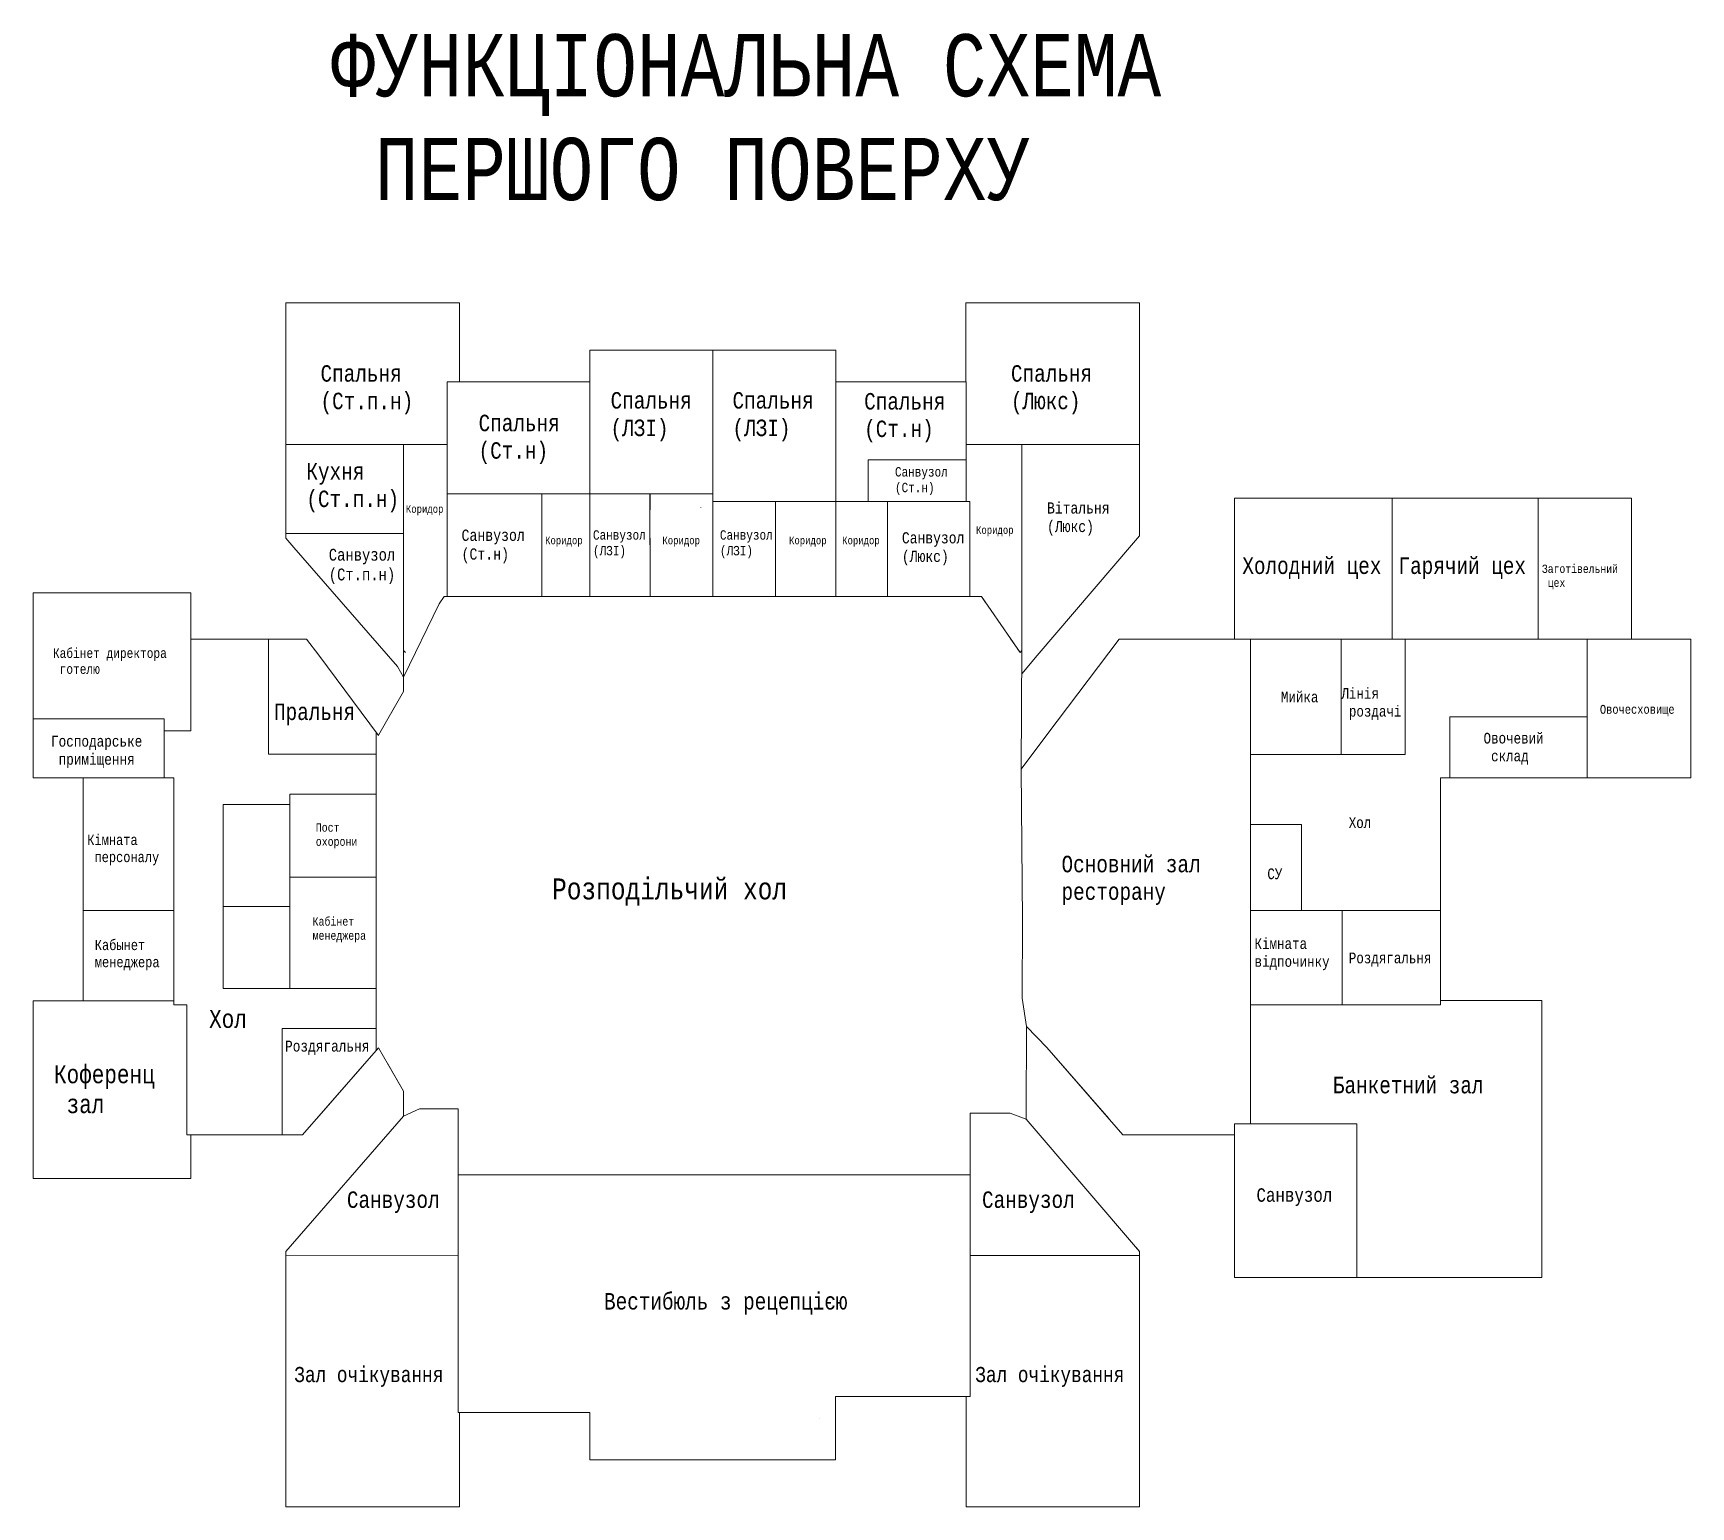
# Model space of a CAD drawing. Header units: millimetres. Extents: x -689206 to 4969298, y -1019800 to 703299.
# Drawn here: x 1507281 to 1560032, y -644130 to -597220 of the extents above; entities that cross this region are included whole.
import ezdxf

# ---------------------------------------------------------------- set-up
doc = ezdxf.new("R2010")
doc.units = ezdxf.units.MM
doc.linetypes.add('JIS_02_4.0', pattern=[5.5, 4, -1.5])
for name, color, linetype, lineweight in [('Відомість заповнення дверних та віконних прорізів', 7, 'Continuous', 5), ('несущие', 7, 'Continuous', 30), ('ОКНА', 250, 'Continuous', 20), ('ПЕРЕГОРОДКИ', 252, 'Continuous', 9), ('РАЗМЕРЫ', 7, 'Continuous', 9), ('сваи', 7, 'JIS_02_4.0', 30), ('стены', 7, 'Continuous', 20)]:
    doc.layers.add(name, color=color, linetype=linetype, lineweight=lineweight)
doc.styles.add('Аннотативный', font='isocteur.ttf', dxfattribs={"width": 0.7, "height": 250})

msp = doc.modelspace()

# ---------------------------------------------------------------- linework, layer by layer
at = {"layer": 'несущие', "color": 18, "linetype": 'ByBlock', "lineweight": 13, "true_color": 0x000000}
for p, q in [((1515320.2, -605807.8), (1520848.2, -605807.8)), ((1538885, -631593.8), (1538887, -628836.3))]:
    msp.add_line(p, q, dxfattribs=at)
at = {"layer": 'несущие', "color": 0, "lineweight": 13}
for p, q in [((1545509.5, -612017.8), (1545509.5, -612527.8)), ((1558140.2, -612017.8), (1545509.5, -612017.8)), ((1545509.5, -612838.8), (1545509.5, -612317.8)), ((1558140.2, -616507.8), (1558140.2, -612017.8)), ((1528905.2, -614505.8), (1528905.2, -615155.3)), ((1534470.2, -614505.8), (1534470.2, -615155.3)), ((1519070.2, -617718.7), (1520196.9, -615384.1)), ((1520196.9, -615384.1), (1520354.8, -615155.3)), ((1520354.8, -615155.3), (1520450.2, -615155.3)), ((1520840.2, -615155.3), (1523340.2, -615155.3)), ((1523720.2, -615155.3), (1523799, -615155.3)), ((1524999, -615155.3), (1525120.2, -615155.3)), ((1525500.2, -615155.3), (1525628.7, -615155.3)), ((1526828.7, -615155.3), (1526910.2, -615155.3)), ((1527030.2, -615155.3), (1528530.2, -615155.3)), ((1528905.2, -615155.3), (1530785.2, -615155.3)), ((1530905.2, -615155.3), (1531040, -615155.3)), ((1532240, -615155.3), (1532310.2, -615155.3)), ((1532690.2, -615155.3), (1532775.6, -615155.3)), ((1533675.6, -615155.3), (1534090.2, -615155.3)), ((1534470.2, -615155.3), (1536889.7, -615155.3)), ((1536889.7, -615155.3), (1536970.2, -615155.3)), ((1537090.2, -615155.3), (1537190.2, -615155.3)), ((1537190.2, -615155.3), (1537455.6, -615155.3)), ((1537586.8, -615345.3), (1537455.6, -615155.3)), ((1537645.7, -615431.3), (1537586.8, -615345.3)), ((1537684.8, -615488.3), (1537645.7, -615431.3)), ((1512300.8, -616507.8), (1512617.5, -616507.8)), ((1512617.5, -616507.8), (1515859, -616507.8)), ((1515859, -616507.8), (1515974.5, -616510.2)), ((1516369, -617017.8), (1515974.5, -616510.2)), ((1538366.4, -616475.9), (1538366.9, -616475.6)), ((1541835.6, -616507.8), (1539537.2, -619559.1)), ((1545509.6, -616507.8), (1541835.6, -616507.8)), ((1545639.6, -616507.8), (1541835.6, -616507.8)), ((1550529.4, -616507.8), (1545639.6, -616507.8)), ((1558140.2, -616507.8), (1550529.4, -616507.8)), ((1553549.8, -616507.8), (1552318.9, -616507.8)), ((1555172.4, -616507.8), (1554449.7, -616507.8)), ((1555503.8, -616507.8), (1555292.4, -616507.8)), ((1557630.2, -616507.8), (1556403.8, -616507.8)), ((1560031.7, -616507.8), (1558140.2, -616507.8)), ((1518267.1, -619571.7), (1516369, -617017.8)), ((1518273.3, -619561.1), (1518267.1, -619571.7)), ((1546019.5, -630125.9), (1546019.5, -630467.8)), ((1546019.5, -631675.3), (1546019.5, -630467.8)), ((1538375, -631593.8), (1537100.2, -631593.8)), ((1537480.2, -631593.8), (1537100.2, -631593.8)), ((1537100.2, -631593.8), (1537100.2, -633559.8)), ((1537100.2, -633559.8), (1537100.2, -635765.5)), ((1537100.2, -635765.5), (1537100.2, -636507.8)), ((1537100.2, -636127.8), (1542490.3, -636127.8)), ((1532816.6, -642629.8), (1532816.6, -640620.2)), ((1532816.6, -640620.2), (1536970.2, -640620.2)), ((1520848.2, -641129.8), (1524990.2, -641129.8)), ((1524990.2, -642629.8), (1524990.2, -641129.8)), ((1532816.6, -642629.8), (1524990.2, -642629.8))]:
    msp.add_line(p, q, dxfattribs=at)
at = {"layer": 'несущие', "lineweight": 13}
for p, q in [((1507790.8, -633679.8), (1507280.8, -633679.8)), ((1507790.8, -633679.8), (1512300.8, -633679.8)), ((1545509.6, -636829.8), (1545509.6, -636231.2)), ((1536970.2, -644129.8), (1536970.2, -643619.8)), ((1536970.2, -643682.3), (1536970.2, -643819.8)), ((1542490.3, -643619.8), (1542490.3, -644129.8)), ((1515320.2, -644129.8), (1520848.2, -644129.8)), ((1542490.3, -644129.8), (1536970.2, -644129.8))]:
    msp.add_line(p, q, dxfattribs=at)
at = {"layer": 'ОКНА', "color": 0, "lineweight": 13}
msp.add_line((1514597.5, -616507.8), (1512617.5, -616507.8), dxfattribs=at)
at = {"layer": 'ПЕРЕГОРОДКИ', "color": 18, "linetype": 'ByBlock', "lineweight": 13, "true_color": 0x000000}
msp.add_line((1511760.2, -626773.9), (1511760.2, -627052.6), dxfattribs=at)
at = {"layer": 'РАЗМЕРЫ', "linetype": 'ByBlock', "lineweight": 13, "ltscale": 35}
for p, q in [((1520450.2, -610315.8), (1520450.2, -608315.8)), ((1520450.2, -608315.8), (1520848.2, -608315.8)), ((1532820.2, -608315.8), (1532820.2, -615155.3)), ((1519070.2, -610315.8), (1519070.2, -617811.6)), ((1520450.2, -610315.8), (1520330.2, -610315.8)), ((1520450.2, -610825.8), (1520450.2, -610315.8)), ((1536970.2, -610315.8), (1542490.3, -610315.8)), ((1538740.3, -616871.9), (1538740.3, -610315.8)), ((1533850.2, -612125.8), (1533850.2, -610805.8)), ((1533850.2, -610805.8), (1536970.2, -610805.8)), ((1528910.2, -611885.8), (1520450.2, -611885.8)), ((1523465.5, -611885.8), (1523465.5, -615155.3)), ((1526910.2, -615155.3), (1526908.6, -611886.8)), ((1526910.2, -611885.8), (1528910.2, -611885.8)), ((1528905.2, -612505.8), (1528905.2, -612125.8)), ((1528910.2, -612125.8), (1532820.2, -612125.8)), ((1530905.2, -615155.3), (1530905.2, -612125.8)), ((1537090.2, -615155.3), (1537090.2, -612125.8)), ((1550529.4, -616507.8), (1550529.4, -612017.8)), ((1555172.4, -616507.8), (1555172.4, -612017.8)), ((1519070.2, -613150.9), (1515320.2, -613150.9)), ((1518830.2, -613150.9), (1519070.2, -613150.9)), ((1512300.8, -616507.8), (1512300.8, -619427.8)), ((1514767.5, -620167.8), (1514767.5, -616507.8)), ((1546019.5, -616507.8), (1546019.5, -631939.8)), ((1548899.5, -616507.8), (1548899.5, -620178.6)), ((1550938.1, -617017.8), (1550938.1, -616507.8)), ((1550938.1, -616507.8), (1550938.1, -620178.6)), ((1511450.8, -620927.8), (1511450.8, -619047.8)), ((1552360.4, -620925.8), (1552360.4, -618977.2)), ((1552360.4, -618977.2), (1556735.2, -618977.2)), ((1518198.9, -620167.8), (1518198.9, -619479.9)), ((1518200.2, -620167.8), (1514767.5, -620167.8)), ((1548899.5, -620178.6), (1546019.5, -620178.6)), ((1550938.1, -620178.6), (1548899.5, -620178.6)), ((1552060.4, -625145.8), (1552060.4, -620925.8)), ((1552060.4, -620925.8), (1552360.4, -620925.8)), ((1515450.2, -621767.8), (1513330.2, -621767.8)), ((1513330.2, -621767.8), (1513330.2, -627627.8)), ((1547639.5, -622405.8), (1546019.5, -622405.8)), ((1547639.5, -622525.8), (1547639.5, -622405.8)), ((1547639.5, -625145.8), (1547639.5, -622525.8)), ((1515450.2, -625023.9), (1513330.2, -625023.9)), ((1547639.5, -625025.8), (1547639.5, -625145.8)), ((1508870.2, -625147.8), (1511760.2, -625147.8)), ((1552060.4, -625145.8), (1546019.5, -625145.8)), ((1548940.4, -628145.8), (1548940.4, -625145.8)), ((1513330.2, -627627.8), (1515450.2, -627627.8)), ((1538887, -628836.3), (1538757.6, -627933)), ((1515200.2, -632285), (1515200.2, -628907.8)), ((1515200.2, -628907.8), (1518138.5, -628907.8)), ((1519580.2, -631463.8), (1519070.2, -631694.9)), ((1538375, -631593.8), (1538885, -631785.7)), ((1512170.8, -632285), (1512300.8, -632285)), ((1520800.9, -636507.7), (1520800.9, -641129.8)), ((1537100.2, -636507.8), (1537100.2, -640620.2)), ((1537100.2, -640620.2), (1536970.2, -640620.2)), ((1520800.9, -641129.8), (1520848.2, -641129.8))]:
    msp.add_line(p, q, dxfattribs=at)
at = {"layer": 'РАЗМЕРЫ', "linetype": 'ByBlock', "lineweight": 13}
for p, q in [((1533850.2, -612125.8), (1533850.2, -610805.8)), ((1533850.2, -610805.8), (1534104.9, -610805.8)), ((1535004.9, -610805.8), (1536970.2, -610805.8)), ((1536970.2, -610805.8), (1536970.2, -610625.8)), ((1515830.2, -613150.9), (1518830.2, -613150.9)), ((1539537.2, -619559.1), (1538720.7, -620643.1)), ((1546019.5, -622405.8), (1546308.6, -622405.8)), ((1547639.5, -622525.8), (1547639.5, -625025.8)), ((1538757.6, -627933), (1538759.3, -625454.2)), ((1539537.2, -629512.5), (1538887, -628836.3)), ((1538255.3, -631598.4), (1538375.3, -631598.4)), ((1533725.1, -633559.8), (1534115.7, -633559.8))]:
    msp.add_line(p, q, dxfattribs=at)
at = {"layer": 'РАЗМЕРЫ', "lineweight": 13}
for p, q in [((1515320.2, -613299.8), (1515320.2, -611006.2)), ((1525597.2, -611887.5), (1526286.5, -611887.5)), ((1515575.2, -613592.5), (1515320.2, -613299.8)), ((1542235.3, -613517.5), (1542490.3, -613218.7)), ((1539235.3, -617032.4), (1538740.3, -617612.3)), ((1518875.7, -617382), (1519070.2, -617718.7)), ((1518273.3, -629514.6), (1515855.8, -632285)), ((1539537.2, -629512.5), (1541954.6, -632283)), ((1549399.6, -631939.8), (1545509.6, -631939.8)), ((1549399.6, -632319.8), (1549399.6, -631939.8)), ((1542918.8, -632283), (1541954.6, -632283)), ((1545509.6, -632283), (1542918.8, -632283)), ((1549399.6, -636829.8), (1549399.6, -632319.8)), ((1520800.9, -636127), (1515320.2, -636117.8))]:
    msp.add_line(p, q, dxfattribs=at)
at = {"layer": 'РАЗМЕРЫ', "lineweight": 13, "ltscale": 150}
for p, q in [((1547667.5, -612017.8), (1549167.5, -612017.8)), ((1520354.8, -615155.3), (1537455.6, -615155.3)), ((1537455.6, -615155.3), (1538685.1, -616936.6))]:
    msp.add_line(p, q, dxfattribs=at)
at = {"layer": 'РАЗМЕРЫ', "color": 7, "lineweight": 13, "true_color": 0xffffff}
msp.add_line((1532306.6, -641303.1), (1532307, -641303.1), dxfattribs=at)
at = {"layer": 'сваи', "lineweight": 13, "ltscale": 15000}
for p, q in [((1514767.5, -617825.5), (1514767.5, -617017.8)), ((1514767.5, -620167.8), (1514767.5, -618725.5))]:
    msp.add_line(p, q, dxfattribs=at)
at = {"layer": 'сваи', "linetype": 'ByBlock', "lineweight": 13, "ltscale": 35}
msp.add_line((1518198.8, -620217.8), (1518197.7, -629601.2), dxfattribs=at)
at = {"layer": 'стены', "lineweight": 13}
for p, q in [((1515320.2, -611006.2), (1515320.2, -605807.8)), ((1520848.2, -605807.8), (1520848.2, -608315.8)), ((1536962.2, -605807.8), (1536962.2, -608315.8)), ((1536962.2, -605807.8), (1542490.3, -605807.8)), ((1542490.3, -606586.6), (1542490.3, -605807.8)), ((1542490.3, -610903.9), (1542490.3, -606315.8)), ((1524990.2, -607315.8), (1524999, -615155.3)), ((1524990.2, -607315.8), (1532555.5, -607315.8)), ((1528910.2, -607315.8), (1528910.2, -612125.8)), ((1532460.2, -607315.8), (1532820.2, -607315.8)), ((1532820.2, -608315.8), (1532820.2, -607315.8)), ((1532820.2, -608315.8), (1536962.2, -608315.8)), ((1536970.2, -610805.8), (1536970.2, -608315.8)), ((1520330.2, -610315.8), (1515320.2, -610315.8)), ((1520330.2, -610315.8), (1520178.3, -610315.8)), ((1537480.2, -610315.8), (1537632.2, -610315.8)), ((1537480.2, -610315.8), (1537632.2, -610315.8)), ((1538532.3, -610315.8), (1541980.3, -610315.8)), ((1541980.3, -610315.8), (1538532.3, -610315.8)), ((1519070.2, -610825.8), (1519070.2, -611748.6)), ((1520450.2, -615155.3), (1520450.2, -610825.8)), ((1536970.2, -612125.8), (1536970.2, -610805.8)), ((1538740.3, -610825.8), (1538740.3, -611748.8)), ((1542490.3, -610825.8), (1542490.3, -610903.9)), ((1542490.3, -613218.7), (1542490.3, -610903.9)), ((1526910.2, -612395.6), (1526910.2, -611885.8)), ((1528530.2, -611885.8), (1526910.2, -611885.8)), ((1526910.2, -612395.6), (1526910.2, -612008.5)), ((1528530.2, -612317.8), (1528530.2, -612325.8)), ((1528905.2, -612125.8), (1531063.8, -612125.8)), ((1531963.8, -612125.8), (1532310.2, -612125.8)), ((1532820.2, -612125.8), (1533970.2, -612125.8)), ((1533970.2, -612125.8), (1537090.2, -612125.8)), ((1534470.2, -612125.8), (1534470.2, -614125.8)), ((1519070.2, -612648.6), (1519070.2, -613987.2)), ((1528905.2, -612505.8), (1528905.2, -614505.8)), ((1534470.2, -614505.8), (1534470.2, -612505.8)), ((1534470.2, -614505.8), (1534470.2, -612505.8)), ((1537090.2, -612656.8), (1537090.2, -612505.8)), ((1538740.3, -612648.8), (1538740.3, -615325.8)), ((1542490.3, -612883.9), (1542490.3, -613075.3)), ((1545509.5, -612838.8), (1545509.5, -615035.8)), ((1550529.4, -616507.8), (1550529.4, -612527.8)), ((1555172.4, -616507.8), (1555172.4, -612527.8)), ((1526910.2, -615155.3), (1526910.2, -613295.6)), ((1515575.2, -613592.5), (1518875.7, -617382)), ((1530905.2, -613701.1), (1530905.2, -615155.3)), ((1537090.2, -615155.3), (1537090.2, -613556.8)), ((1542235.3, -613517.5), (1539235.3, -617032.4)), ((1534470.2, -614125.8), (1534470.2, -614505.8)), ((1512300.8, -615037.8), (1507280.8, -615037.8)), ((1507280.8, -615037.8), (1507280.8, -618501)), ((1512300.8, -615037.8), (1512300.8, -616507.8)), ((1519070.2, -614887.2), (1519070.2, -615325.8)), ((1545509.5, -615035.8), (1545509.6, -616507.8)), ((1519070.2, -615325.8), (1519070.2, -616871.9)), ((1538740.3, -615325.8), (1538740.3, -616871.9)), ((1538366.9, -616475.6), (1538685.1, -616936.6)), ((1556735.2, -616507.8), (1556735.2, -620925.8)), ((1560031.7, -616507.8), (1560031.7, -620925.8)), ((1519070.2, -616871.9), (1519125.4, -616936.6)), ((1538604.5, -616817.8), (1538685.1, -616934.6)), ((1538685.1, -616936.6), (1538740.3, -616871.9)), ((1538740.3, -616771.6), (1538720.7, -620643.1)), ((1546019.5, -620178.6), (1546019.5, -617017.8)), ((1548899.5, -617017.8), (1548899.5, -620178.6)), ((1550938.1, -617017.8), (1550938.1, -620178.6)), ((1519070.2, -618180.8), (1518273.3, -619561.1)), ((1519070.2, -618180.8), (1518570.2, -619046.8)), ((1519070.2, -617718.7), (1519070.2, -618180.8)), ((1507280.8, -618501), (1507280.8, -620927.8)), ((1507280.8, -619047.8), (1511450.8, -619047.8)), ((1552360.4, -618977.2), (1552360.4, -620925.8)), ((1553600, -618977.2), (1552360.4, -618977.2)), ((1556735.2, -618977.2), (1554500, -618977.2)), ((1511450.8, -619427.8), (1512300.8, -619427.8)), ((1511450.8, -619537.1), (1511450.8, -619427.8)), ((1518197.5, -620267.8), (1518200.2, -620167.8)), ((1547646.4, -620178.6), (1546019.5, -620178.6)), ((1546019.5, -620298.6), (1546019.5, -620925.9)), ((1548899.5, -620178.6), (1548546.4, -620178.6)), ((1549505, -620178.6), (1549019.5, -620178.6)), ((1550938.1, -620178.6), (1550405, -620178.6)), ((1511450.8, -620547.8), (1511450.8, -620437.1)), ((1538759.3, -625454.2), (1538720.7, -620643.1)), ((1507790.8, -620927.8), (1507280.8, -620927.8)), ((1507790.8, -620927.8), (1511760.2, -620927.8)), ((1508870.2, -621854.7), (1508870.2, -620927.8)), ((1511760.2, -621744), (1511760.2, -620927.8)), ((1552360.4, -620925.8), (1555292.5, -620925.8)), ((1555292.5, -620925.8), (1558011.7, -620925.8)), ((1558011.7, -620925.8), (1558521.7, -620925.8)), ((1560031.7, -620925.8), (1558521.7, -620925.8)), ((1508870.2, -628017.8), (1508870.2, -621854.7)), ((1511760.2, -626773.9), (1511760.2, -621744)), ((1513330.2, -621767.8), (1513577.9, -621767.8)), ((1514477.9, -621767.8), (1515450.2, -621767.8)), ((1515450.2, -621887.8), (1515450.2, -621447.8)), ((1516225.3, -621447.8), (1515450.2, -621447.8)), ((1515450.2, -625023.9), (1515450.2, -621887.8)), ((1518200.2, -621447.8), (1516225.3, -621447.8)), ((1518200.2, -624087.9), (1518200.2, -621827.8)), ((1546019.5, -621825.9), (1546019.5, -622405.8)), ((1546019.5, -622525.8), (1546019.5, -624925.9)), ((1546019.5, -625025.8), (1546019.5, -623525.8)), ((1515450.2, -624087.9), (1518200.2, -624087.9)), ((1518200.2, -627247.8), (1518200.2, -624467.9)), ((1515450.2, -627627.8), (1515450.2, -625023.9)), ((1509380.2, -625147.8), (1511380.2, -625147.8)), ((1546019.5, -628145.8), (1546019.5, -625145.8)), ((1547809.3, -625145.8), (1546019.5, -625145.8)), ((1548940.4, -625145.8), (1548709.3, -625145.8)), ((1548940.4, -625145.8), (1548940.4, -628145.8)), ((1549995.6, -625145.8), (1549060.4, -625145.8)), ((1552060.4, -625145.8), (1550895.6, -625145.8)), ((1552060.4, -628145.8), (1552060.4, -625145.8)), ((1552060.4, -628145.8), (1552060.4, -625145.8)), ((1511760.2, -628147.8), (1511760.2, -626773.9)), ((1516225.3, -627627.8), (1515450.2, -627627.8)), ((1518200.2, -627627.8), (1516225.3, -627627.8)), ((1507280.8, -630201.6), (1507280.8, -628017.8)), ((1507280.8, -628017.8), (1508870.2, -628017.8)), ((1508870.2, -628017.8), (1511760.2, -628017.8)), ((1511760.2, -628147.8), (1512170.8, -628147.8)), ((1512170.8, -632285), (1512170.8, -628147.8)), ((1548940.4, -628145.8), (1546019.5, -628145.8)), ((1552060.4, -628145.8), (1548940.4, -628145.8)), ((1552060.4, -628015.8), (1555292.5, -628015.8)), ((1555292.5, -628015.8), (1555292.5, -636829.8)), ((1518200.2, -628527.8), (1518200.2, -628787.8)), ((1546019.5, -628925.5), (1546019.5, -628525.8)), ((1518200.2, -628907.8), (1515200.2, -628907.8)), ((1515200.2, -628907.8), (1515200.2, -629151.5)), ((1518200.2, -628907.8), (1518138.5, -628907.8)), ((1518273.3, -629514.6), (1516300.8, -631775)), ((1518273.3, -629514.6), (1516310.5, -631763.9)), ((1519070.2, -630894.9), (1518273.3, -629514.6)), ((1539537.2, -629512.5), (1541500, -631761.9)), ((1539537.2, -629512.5), (1541509.6, -631773)), ((1507280.8, -630655.2), (1507280.8, -630087.7)), ((1515200.2, -630051.5), (1515200.2, -631775)), ((1519070.2, -630894.9), (1518570.2, -630028.8)), ((1507280.8, -633679.8), (1507280.8, -630655.2)), ((1519070.2, -631694.9), (1519070.2, -630894.9)), ((1519070.2, -631694.9), (1519070.2, -630894.9)), ((1519070.2, -631694.9), (1519070.2, -630894.9)), ((1538885.5, -630893.8), (1538885, -630894.9)), ((1538885, -631785.7), (1538885, -630894.9)), ((1515320.2, -636000.3), (1519070.2, -631694.9)), ((1515320.2, -636000.3), (1519070.2, -631694.9)), ((1515320.2, -636000.3), (1519070.2, -631694.9)), ((1519580.2, -631463.8), (1520800.9, -631463.8)), ((1520800.9, -631463.8), (1520806.8, -633559.7)), ((1542490.3, -636000.3), (1538885, -631785.7)), ((1545509.6, -634035.8), (1545509.6, -631939.8)), ((1546019.5, -631939.8), (1546019.5, -631675.3)), ((1512588.7, -632285), (1512300.8, -632285)), ((1512300.8, -633679.8), (1512300.8, -632285)), ((1515855.8, -632285), (1512588.7, -632285)), ((1541954.6, -632283), (1542918.8, -632283)), ((1544898.8, -632283), (1545509.6, -632283)), ((1520800.9, -633559.7), (1520800.9, -634865.5)), ((1520806.8, -633559.7), (1522088.2, -633559.8)), ((1520806.8, -633559.7), (1537100.2, -633559.8)), ((1523888.2, -633559.8), (1525500.2, -633559.8)), ((1525500.2, -633559.8), (1532429.2, -633559.8)), ((1532429.2, -633559.8), (1533980.2, -633559.8)), ((1545509.6, -636232.4), (1545509.6, -634035.8)), ((1520800.9, -634865.5), (1520800.9, -636507.7)), ((1515320.2, -636846.8), (1515320.2, -636000.3)), ((1515320.2, -636846.8), (1515320.2, -636000.3)), ((1515320.2, -636000.3), (1515320.2, -636846.8)), ((1542490.3, -635998.3), (1542394.1, -635887.8)), ((1542490.3, -636846.8), (1542490.3, -636000.3)), ((1542490.3, -636846.8), (1542490.3, -636000.3)), ((1515320.2, -636846.8), (1515320.2, -644129.8)), ((1542490.3, -636846.8), (1542490.3, -643682.3)), ((1549399.6, -636829.8), (1545509.6, -636829.8)), ((1555292.5, -636829.8), (1549399.6, -636829.8)), ((1536970.2, -643682.3), (1536970.2, -640620.2)), ((1520848.2, -641129.8), (1520848.2, -644129.8)), ((1515320.2, -642737.3), (1515320.2, -642757.8)), ((1542490.3, -642737.3), (1542490.3, -643267.8)), ((1542490.3, -643682.3), (1542490.3, -643172.3))]:
    msp.add_line(p, q, dxfattribs=at)
at = {"layer": 'стены', "color": 18, "lineweight": 13, "true_color": 0x000000}
for p, q in [((1524990.2, -608315.8), (1520848.2, -608315.8)), ((1513330.2, -624887.8), (1513330.2, -621767.8)), ((1513330.2, -627627.8), (1513330.2, -624887.8)), ((1513450.2, -625023.9), (1515450.2, -625023.9)), ((1513574.8, -627627.8), (1513330.2, -627627.8)), ((1515450.2, -627627.8), (1514474.8, -627627.8))]:
    msp.add_line(p, q, dxfattribs=at)

# ---------------------------------------------------------------- texts
at = {"layer": 'Відомість заповнення дверних та віконних прорізів', "ltscale": 50, "insert": (1516765.5, -597250.6), "char_height": 1981.599, "width": 41013.368, "attachment_point": 1, "style": 'Аннотативный'}
msp.add_mtext('ФУНКЦІОНАЛЬНА СХЕМА\\P ПЕРШОГО ПОВЕРХУ', dxfattribs=at)
at = {"layer": 'РАЗМЕРЫ', "color": 18, "lineweight": 13, "true_color": 0x000000, "attachment_point": 1, "style": 'Аннотативный'}
for s, insert, char_height, width in [('Спальня\\P(Ст.п.н)', (1516425.5, -607788.3), 525.63, 8891.082), ('Спальня\\P(Люкс)', (1538395.5, -607788.3), 525.63, 8891.082), ('Спальня\\P(ЛЗІ)', (1525655.5, -608644.8), 525.63, 8891.082), ('Спальня\\P(ЛЗІ)', (1529535.5, -608644.8), 525.63, 8891.082), ('Спальня\\P(Ст.н)', (1533725.5, -608674.8), 525.63, 8891.082), ('Спальня\\P(Ст.н)', (1521455.5, -609364.8), 525.63, 8891.082), ('Кухня\\P(Ст.п.н)', (1515975.5, -610904.8), 525.63, 8891.082), ('Санвузол \\P(Ст.н)', (1534705.5, -611033.4), 299.37, 5063.951), ('Коридор', (1519142.3, -612244.9), 243.29, 4115.337), ('Вітальня\\P(Люкс)', (1539545.5, -612156.7), 354.05, 5988.85), ('Коридор', (1537285.5, -612915.3), 243.29, 4115.337), ('Санвузол\\P(Ст.н)', (1520913.6, -613022.5), 358.72, 6067.779), ('Коридор', (1523572.3, -613244.9), 243.29, 4115.337), ('Санвузол\\P(ЛЗІ)', (1525095.5, -613043.4), 299.37, 5063.951), ('Коридор', (1527305.5, -613244.9), 243.29, 4115.337), ('Санвузол\\P(ЛЗІ)', (1529135.5, -613043.4), 299.37, 5063.951), ('Коридор', (1531335.5, -613244.9), 243.29, 4115.337), ('Коридор', (1533025.5, -613244.9), 243.29, 4115.337), ('Санвузол\\P(Люкс)', (1534926.1, -613107.1), 354.05, 5988.85), ('Санвузол\\P(Ст.п.н)', (1516688.7, -613634.8), 376.6, 6370.181), ('Холодний цех', (1545759.6, -613908.9), 525.627, 8891.082), ('Гарячий цех', (1550729.6, -613908.9), 525.627, 8891.082), ('Заготівельний\\P цех', (1555292.5, -614138.4), 265.21, 4486.078), ('Кабінет директора\\P готелю', (1507910.9, -616803.5), 303.83, 6660), ('Мийка', (1546985.5, -618181.1), 340.52, 5760), ('Лінія\\P роздачі', (1548911.2, -618067.3), 340.52, 5760), ('Пральня', (1514945.5, -618558.3), 525.63, 8891.082), ('Овочесховище', (1557137.8, -618603), 282.24, 4774.148), ('Господарське\\P приміщення', (1507848.7, -619586.2), 345.098, 7461.392), ('Овочевий\\P склад', (1553435.5, -619491.4), 340.52, 5760), ('Пост \\Pохорони', (1516274.1, -622369.6), 269.58, 4560), ('Хол', (1549145.5, -622181.1), 340.52, 5760), ('Кімната\\P персоналу', (1509003, -622736.5), 326.41, 5521.34), ('Основний зал \\Pресторану', (1540006.4, -623405.3), 525.627, 8891.082), ('СУ', (1546554.8, -623808.4), 340.52, 5760), ('Розподільчий хол', (1523795, -624127), 666.218, 11269.216), ('Кабінет \\Pменеджера', (1516173.6, -625359.6), 269.58, 4560), ('Кабынет \\Pменеджера', (1509243.2, -626081.4), 326.41, 5521.34), ('Кімната\\Pвідпочинку', (1546147.6, -626031.6), 340.52, 5760), ('Роздягальня', (1549148.1, -626487.2), 340.522, 5760), ('Хол', (1512880.1, -628314.1), 570.13, 12326.737), ('Роздягальня', (1515297.1, -629289.9), 347.809, 7520), ('Коференц\\P зал', (1507946, -630075.7), 570.13, 12326.737), ('Банкетний зал', (1548641, -630441.6), 525.627, 8891.082), ('Санвузол', (1546209.7, -633988.6), 429.74, 7269.165), ('Санвузол', (1517265.5, -634088.3), 525.63, 8891.082), ('Санвузол', (1537475.5, -634088.3), 525.63, 8891.082), ('Вестибюль з рецепцією', (1525447.9, -637323.3), 525.627, 8891.082), ('Зал очікування', (1515589.9, -639676.3), 482.992, 8169.909), ('Зал очікування', (1537259.9, -639676.3), 482.992, 8169.909)]:
    msp.add_mtext(s, dxfattribs=dict(at, insert=insert, char_height=char_height, width=width))

doc.saveas('drawing.dxf')
